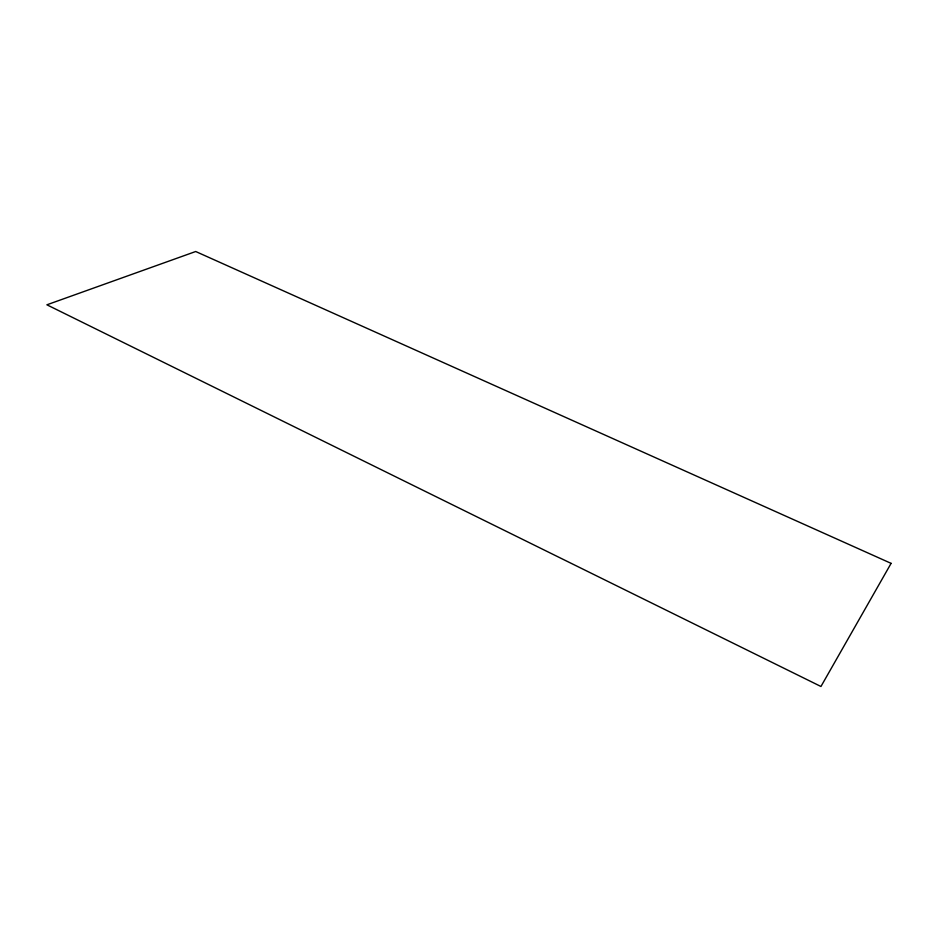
<?xml version="1.0" encoding="UTF-8"?>
<svg xmlns="http://www.w3.org/2000/svg" width="938" height="938" viewBox="0 0 938 938"><rect width="100%" height="100%" fill="white"/><g stroke="black" fill="none" stroke-linecap="round" stroke-linejoin="round"><path stroke-width="1.41" d="M891.1 563.363L820.949 686.487L46.9 304.803L195.702 251.513L891.1 563.363"/></g></svg>
